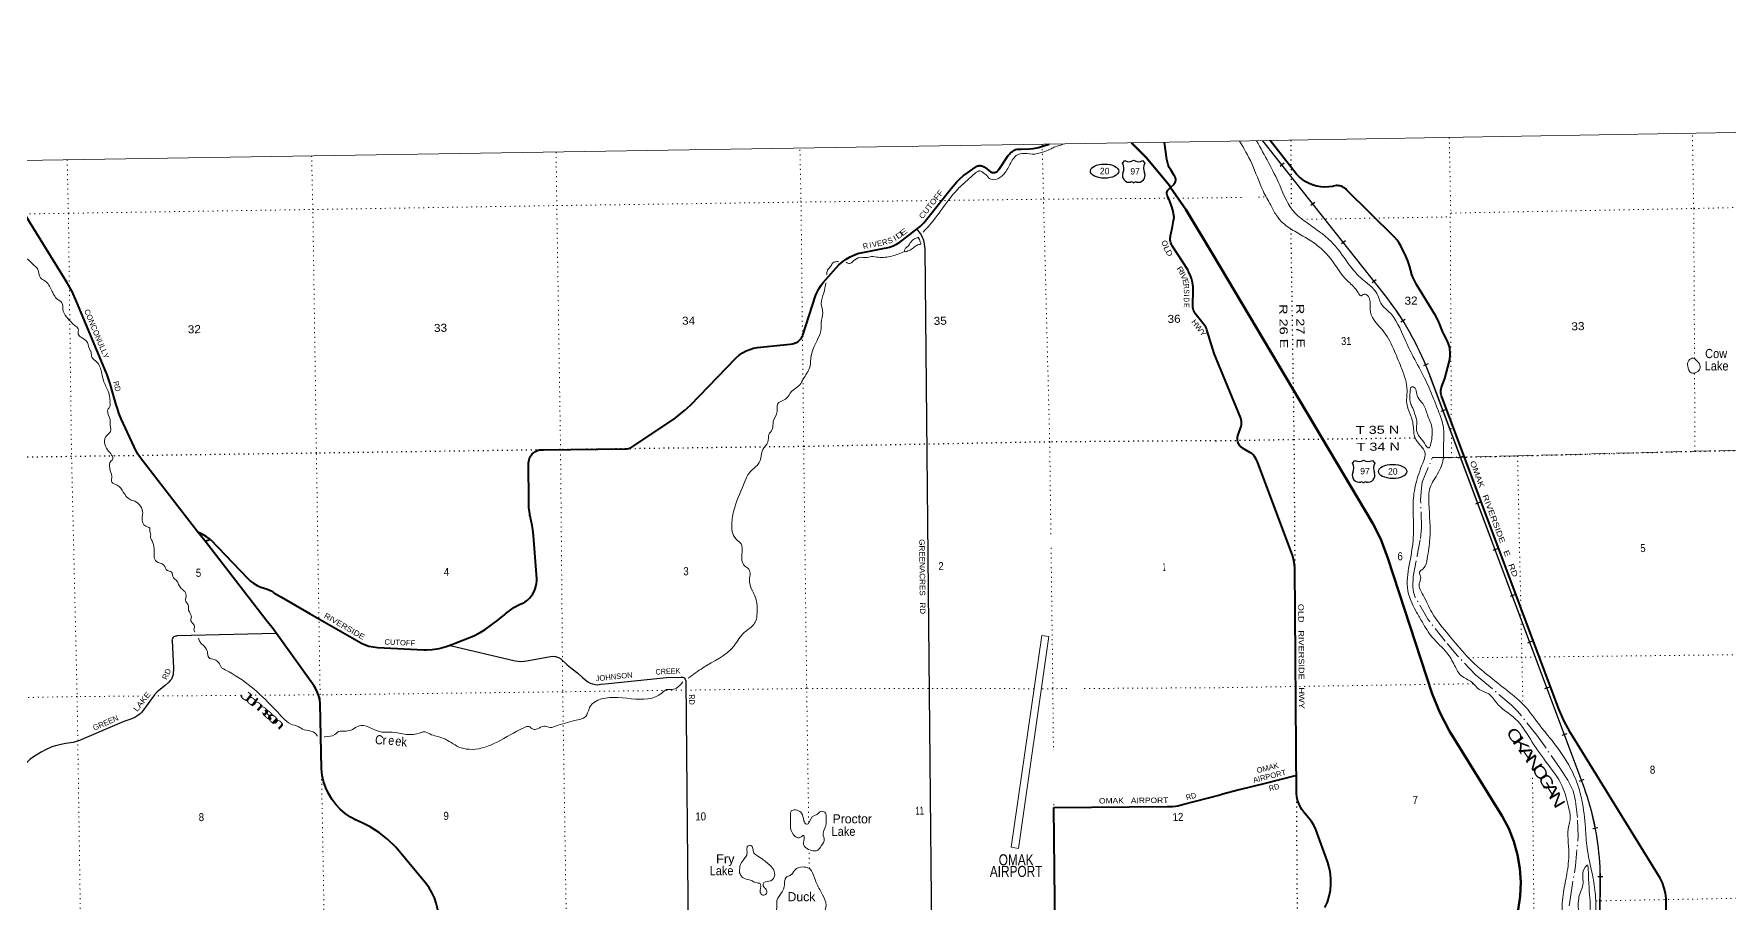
# Model space of a CAD drawing. Header units: feet. Extents: x 244583 to 493183, y 184934 to 372822.
# Drawn here: x 341135 to 378200, y 353819 to 372822 of the extents above; entities that cross this region are included whole.
import ezdxf
from ezdxf.enums import TextEntityAlignment as Align

# ---------------------------------------------------------------- set-up
doc = ezdxf.new("R2010")
doc.units = ezdxf.units.FT
doc.header["$LTSCALE"] = 70
doc.linetypes.add('DOT_DASHED', pattern=[7.7, 5, -1.2, 0.3, -1.2])
doc.linetypes.add('DOTTED', pattern=[1.5, 0.3, -1.2])
for name, color, linetype, lineweight in [('16', 7, 'Continuous', 25), ('17', 7, 'Continuous', 25), ('20', 7, 'Continuous', 70), ('26', 7, 'Continuous', 40), ('29', 7, 'Continuous', 25), ('30', 7, 'Continuous', 25), ('34', 7, 'Continuous', 25), ('36', 7, 'Continuous', 13), ('39', 7, 'Continuous', 13), ('4', 7, 'Continuous', 13), ('44', 7, 'DOT_DASHED', 13), ('6', 7, 'DOTTED', 25), ('7', 7, 'DOTTED', 13)]:
    doc.layers.add(name, color=color, linetype=linetype, lineweight=lineweight)
doc.layers.add('27', color=7, linetype='Continuous')
doc.layers.add('41', color=7, linetype='Continuous')

msp = doc.modelspace()

# ---------------------------------------------------------------- linework, layer by layer
at = {"layer": '16'}
for p, q in [((364939.36, 369994.32), (364990.67, 370053.08)), ((365182.43, 370059.05), (365182.15, 370058.85)), ((365374.52, 370053.17), (365425.91, 369994.32)), ((369965.63, 363437.86), (370016.94, 363496.62)), ((370208.7, 363502.59), (370208.42, 363502.39)), ((370400.79, 363496.71), (370452.18, 363437.86))]:
    msp.add_line(p, q, dxfattribs=at)
for centre, radius, start, end in [((364746.38, 369883.69), 222.05, 332.97043, 29.75871), ((365081.75, 370210.74), 182.07, 239.97227, 303.45418), ((365283.53, 370210.24), 181.52, 236.33975, 300.08743), ((365283.52, 370210.74), 182.07, 236.54582, 236.59441), ((365618.88, 369883.69), 222.05, 150.24129, 207.02957), ((365085.57, 369728.79), 151.42, 159.09177, 283.81923), ((365279.69, 369728.79), 151.42, 256.18077, 20.90823), ((369772.65, 363327.23), 222.05, 332.97043, 29.75871), ((370108.02, 363654.28), 182.07, 239.97227, 303.45418), ((370309.8, 363653.78), 181.52, 236.33975, 300.08743), ((370309.79, 363654.28), 182.07, 236.54582, 236.59441), ((370645.15, 363327.23), 222.05, 150.24129, 207.02957), ((370111.84, 363172.33), 151.42, 159.09177, 283.81923), ((370305.96, 363172.33), 151.42, 256.18077, 20.90823)]:
    msp.add_arc(centre, radius, start, end, dxfattribs=at)
for centre, major_axis, start_param, end_param in [((365140.91, 369529.97), (-19.56, 51.67), 4.95877769, 6.28318531), ((365224.36, 369529.97), (19.56, 51.67), 0, 1.32637542), ((370167.18, 362973.51), (-19.56, 51.67), 4.95877769, 6.28318531), ((370250.63, 362973.51), (19.56, 51.67), 0, 1.32637542)]:
    msp.add_ellipse(centre, major_axis=major_axis, ratio=0.929097, start_param=start_param, end_param=end_param, dxfattribs=at)
at = {"layer": '17'}
for centre in [(364543.72, 369822.62), (370843.2, 363255.62)]:
    msp.add_ellipse(centre, major_axis=(-309.24, 1), ratio=0.500121, dxfattribs=at)
at = {"layer": '20'}
for points in [[(365988.54, 369466.22), (365962.5, 369504.45), (365452.15, 370120.56), (365130.57, 370438.8)], [(366906.1, 368013.24), (366319.47, 368980.32), (365988.54, 369466.22)], [(371385.07, 347796.31), (371995.8, 348623.82), (372318.01, 349111.62), (372587.46, 349630.42), (372801.21, 350174.54), (372956.91, 350738.03), (372966.4, 350781.84), (373575.98, 353609.48), (373588.96, 353670.62), (373633.08, 353970.71), (373645.59, 354273.76), (373626.36, 354576.47), (373575.59, 354875.5), (373493.84, 355167.59), (373382.01, 355449.53), (373241.32, 355718.24), (372089.47, 357577.94), (372081.48, 357591.17), (371872.21, 357984.03), (371705.15, 358396.61), (370739.07, 361361.31), (370581.56, 361777.67), (370412.63, 362119.59), (366906.1, 368013.24)]]:
    msp.add_lwpolyline(points, dxfattribs=at)
at = {"layer": '26'}
for p, q in [((344876.96, 361731.54), (344722.42, 361931.22)), ((366249.17, 355971.76), (367101.26, 356190.84)), ((363436.37, 355910.14), (365909.17, 355930.26))]:
    msp.add_line(p, q, dxfattribs=at)
for points in [[(356490.28, 365742.66), (356556.95, 365799.39), (356629.19, 365848.83), (356706.2, 365890.46), (356787.14, 365923.8), (356871.12, 365948.51), (356957.22, 365964.3), (357019.47, 365970.01), (357673.41, 366040.92), (357724.24, 366048.62), (357753.68, 366055.13), (357782.28, 366064.67), (357809.73, 366077.15), (357835.72, 366092.43), (357859.98, 366110.35), (357882.22, 366130.7), (357902.22, 366153.26), (357919.75, 366177.79), (357934.62, 366204.02), (357946.67, 366231.67), (357948.65, 366237.12), (358226.55, 367097.16), (358251.2, 367161.44), (358293.94, 367248.89), (358345.59, 367331.39), (358390.48, 367390.25), (358737.02, 367770.19), (358812.76, 367839.12), (358895.29, 367899.76), (358983.7, 367951.43), (359077.03, 367993.58), (359174.26, 368025.75), (359261.43, 368045.37), (359730.03, 368135.63), (359774.07, 368145), (359780.03, 368146.43), (359838.73, 368160.46), (359919.88, 368189.11), (359997.59, 368226.08), (360071.01, 368270.97), (360127.58, 368313.46), (360418.3, 368538.09), (360510.78, 368611.78), (360595.04, 368694.74), (360654.12, 368764.83), (361191.75, 369442.72), (361315.29, 369585.83), (361382.29, 369655.82), (361456.25, 369718.42), (361472.88, 369730.77), (361719.91, 369910.83), (361735.42, 369920.58), (361751.86, 369928.65), (361769.05, 369934.96), (361786.81, 369939.43), (361804.94, 369942.03), (361823.25, 369942.71), (361841.52, 369941.48), (361859.56, 369938.35), (361877.18, 369933.34), (361894.18, 369926.52), (361910.37, 369917.97), (361925.58, 369907.76), (361931.6, 369903.04), (362049.58, 369809.05), (362061.9, 369802.57), (362074.83, 369797.42), (362088.23, 369793.64), (362101.95, 369791.28), (362115.84, 369790.38), (362129.76, 369790.93), (362143.53, 369792.93), (362157.02, 369796.36), (362170.09, 369801.18), (362182.57, 369807.34), (362194.34, 369814.77), (362205.27, 369823.39), (362215.24, 369833.11), (362224.14, 369843.81), (362231.87, 369855.39), (362236.82, 369864.49), (362437.76, 370160.96), (362447.48, 370169.76), (362464.17, 370194.13), (362483.31, 370216.62), (362504.7, 370236.98), (362528.1, 370255), (362553.25, 370270.47), (362579.89, 370283.23), (362607.71, 370293.13)], [(362607.71, 370293.13), (362636.41, 370300.08), (362665.68, 370303.98), (362695.21, 370304.8), (362720.21, 370303.07), (362906.21, 370311.08), (362986.86, 370316.51), (363066.5, 370330.33), (363098.07, 370338.23), (363336.26, 370409.45)], [(365988.54, 369466.22), (366063.6, 369539.41), (366073, 369549.94), (366081.25, 369561.38), (366088.25, 369573.63), (366093.94, 369586.54), (366098.24, 369599.98), (366101.12, 369613.79), (366102.54, 369627.83), (366102.48, 369641.94), (366100.95, 369655.96), (366097.96, 369669.75), (366095.57, 369677.02), (366084.48, 369702), (366068.32, 369727.02), (365990.24, 369847.85), (365960.69, 369901.26), (365936.88, 369957.47), (365919.08, 370015.86), (365907.48, 370075.79), (365907.45, 370075.98), (365857.63, 370450.8)], [(371908.69, 365089.34), (371912.57, 365101.68), (371982.29, 365288.64), (372076.78, 365647.52), (372092.44, 365717.05), (372100.75, 365787.83), (372101.61, 365859.1), (372095.02, 365930.06), (372090.48, 365957.25), (372062.8, 366049.11), (372033.88, 366120.12), (371956.76, 366272), (371943.94, 366298.95), (371899.48, 366410.69), (371891.82, 366432.63), (371841.11, 366553.32), (371778.06, 366668.04), (371367.64, 367342.45), (371332.93, 367399.34), (371290.83, 367486.75), (371258.11, 367578.07), (371254.23, 367591.34), (371211.42, 367753.01), (371176.65, 367861.18), (371133.37, 367959.93), (371028.89, 368173.89), (370988.19, 368245.15), (370939.62, 368312.77), (370884.24, 368374.94), (369836.84, 369412.68), (369816.85, 369433.23), (369794.82, 369451.57), (369770.99, 369467.51), (369745.63, 369480.87), (369719.01, 369491.51), (369691.43, 369499.31), (369663.18, 369504.18), (369634.57, 369506.07), (369605.93, 369504.96), (369577.56, 369500.87), (369549.77, 369493.83), (369533.46, 369488.2), (369450.57, 369476.22), (369362.56, 369472.58), (369274.65, 369478.15), (369187.81, 369492.88), (369102.98, 369516.61), (369021.09, 369549.07), (368943.05, 369589.92), (368869.71, 369638.7), (368801.86, 369694.88), (368740.26, 369757.84), (368165.19, 370488.91)], [(344722.42, 361931.22), (343480.72, 363535.59), (343412.23, 363630.17), (343354, 363731.38), (343324.57, 363794.12), (343044.88, 364408.41), (342992.62, 364531.14), (342959.71, 364634.76), (342937.14, 364710.75), (342803.69, 365170.62), (342726.87, 365391.26), (342714, 365422.14), (342064.91, 366974.1), (341970.52, 367189.81), (341861.19, 367383.31), (340977.29, 368811.86), (340956.9, 368847.28), (340850.85, 369007.12), (340728.68, 369154.99), (340720.02, 369165.07), (339919.82, 370038.92)], [(366942.03, 365837.03), (366783.84, 366352.07), (366769.74, 366385.13), (366756.49, 366408.97), (366740.62, 366433.92), (366721.3, 366458.97), (366519.74, 366720.27), (366515.64, 366726.73), (366500.75, 366753.98), (366488.78, 366782.63), (366479.88, 366812.39), (366474.13, 366842.9), (366471.61, 366873.86), (366472.33, 366904.9), (366481.66, 367203.84), (366478.9, 367294.17), (366466.71, 367383.7), (366445.23, 367471.48), (366414.69, 367556.53), (366375.43, 367637.92), (366361.63, 367662.12), (366025.18, 368188.26), (366009.31, 368219.92), (365996.83, 368253.06), (365987.89, 368287.32), (365982.58, 368322.32), (365980.95, 368357.69), (365983.03, 368393.04), (365988.8, 368427.98), (365990.58, 368435.67), (366030.7, 368608.93), (366054.48, 368739.76), (366059.06, 368764.95), (366062.27, 368789.76), (366062.93, 368794.83), (366063.65, 368825.15), (366062.37, 368840.93), (366059.59, 368865.81), (366054.41, 368890.93), (366037.68, 368971.89), (366018.65, 369041.28), (366002.45, 369085.13), (365960.98, 369178.41), (365950.11, 369202.85), (365938.28, 369228.41), (365932.35, 369241.22), (365918.89, 369280.66), (365915.08, 369297.38), (365909.47, 369322.25), (365907.69, 369347.38), (365908.28, 369355.82), (365910.22, 369366.84), (365913.3, 369377.6), (365917.49, 369387.98), (365922.74, 369397.86), (365928.99, 369407.14), (365932.65, 369411.73), (365988.54, 369466.22)], [(369364.14, 353720.66), (369416.99, 353843.14), (369456.74, 353970.47), (369482.97, 354101.26), (369495.38, 354234.07), (369493.84, 354367.45), (369478.37, 354499.94), (369449.13, 354630.09), (369426.14, 354703.5), (369165.44, 355430.42), (369121.45, 355520.04), (369068.34, 355604.56), (369040.34, 355642.32), (368898.78, 355808.19), (368857.46, 355864.83), (368819.68, 355929.47), (368788.87, 355997.7), (368765.36, 356068.78), (368749.4, 356141.92), (368741.18, 356216.33), (368703.31, 361152.84), (368692.65, 361263.4), (368670.49, 361372.23), (368646.82, 361450.97), (368640.58, 361464.26), (367886.33, 363469.15), (367869.15, 363509.96), (367847.8, 363548.75), (367822.51, 363585.09), (367793.57, 363618.59), (367761.28, 363648.88), (367738.99, 363666.44), (367646.46, 363711.8), (367559.18, 363766.57), (367544.4, 363777.53), (367519.42, 363796.04), (367497.87, 363821.06), (367487.06, 363835.89), (367474.19, 363858.11), (367463.71, 363881.56), (367455.74, 363905.97), (367450.36, 363931.09), (367447.64, 363956.63), (367447.61, 363982.31), (367450.26, 364007.86), (367455.56, 364032.99), (367457.77, 364040.76), (367469.81, 364079.91), (367518.52, 364199.92), (367528.69, 364236.39), (367534.99, 364273.72), (367537.35, 364311.51), (367535.75, 364349.34), (367530.2, 364386.79), (367521.65, 364420.59), (366942.03, 365837.03)], [(344995.01, 361765.31), (345811.1, 360912.35), (345874.44, 360855.24), (345943.41, 360805.05), (346017.25, 360762.36), (346095.14, 360727.61), (346144.68, 360711.24), (346169.52, 360703.03), (346194.68, 360696.26), (346222.68, 360688.73), (346273.89, 360669.02), (346322.77, 360644.06), (346368.77, 360614.12), (346382.13, 360604.06), (346550.55, 360506.59), (346862.87, 360326.79), (347177.32, 360140.98), (348297.38, 359501.02), (348366.39, 359470.11), (348456.6, 359439.49), (348549.51, 359418.46), (348644.12, 359407.26), (349662.59, 359359.11), (349700.36, 359358.49), (349712.59, 359359.02), (349844.19, 359364.77), (349999.21, 359387.93), (350150.97, 359427.17), (350297.79, 359482.06), (350312.29, 359488.45), (350751.59, 359662.59), (350892.13, 359732.1), (351003.85, 359801.45), (351281.54, 360006.3), (351430.99, 360127.66), (351455.73, 360147.75), (351480.99, 360169.24), (351538.88, 360218.48), (351628.68, 360279.95), (351724.42, 360331.68), (351769.74, 360351.88), (351824.24, 360377.15), (351875.8, 360407.98), (351923.86, 360444.03), (351967.88, 360484.9), (352007.39, 360530.16), (352041.96, 360579.29), (352071.19, 360631.77), (352094.79, 360687.02), (352112.48, 360744.43), (352124.07, 360803.37), (352129.43, 360863.21), (352129.34, 360908.1), (352059.87, 361857.34), (352046.01, 361984.87), (352027.34, 362077.36), (351984.36, 362278.59), (351980.59, 362298.55), (351976.7, 362328.59), (351958.54, 362468.7), (351953.59, 362590.48), (351952.27, 363447.11), (351954.74, 363477.59), (351960.39, 363507.65), (351969.15, 363536.95), (351980.92, 363565.17), (351995.57, 363592.01), (352012.96, 363617.17), (352032.87, 363640.38), (352055.11, 363661.37), (352079.41, 363679.93), (352105.53, 363695.85), (352133.16, 363708.94), (352162.01, 363719.08), (352191.76, 363726.15), (352222.09, 363730.07), (352252.66, 363730.79), (352275.86, 363729.2), (354056.34, 363749.99), (354078.3, 363749.47), (354106.3, 363751.43), (354133.95, 363756.3), (354160.94, 363764.03), (354186.97, 363774.55), (354211.76, 363787.72), (355152.93, 364424.19), (355359.68, 364585.44), (355489.05, 364705.95), (356480.09, 365734.14), (356490.28, 365742.66)], [(376872.3, 351454.55), (376823.25, 353832.4), (376820.29, 353918.17), (376805.63, 354034.7), (376778.87, 354149.05), (376740.3, 354259.98), (376690.35, 354366.27), (374734.21, 357542.43), (374586.2, 357807.83), (374469.32, 358080.25), (371914.4, 364908.55), (371905.54, 364937.88), (371899.79, 364967.97), (371897.23, 364998.49), (371897.86, 365029.12), (371901.7, 365059.52), (371908.69, 365089.34)], [(344995.01, 361765.31), (344903.79, 361832.23), (344817.6, 361885.43), (344722.42, 361931.22)], [(344876.96, 361731.54), (344916.54, 361747.99), (344940.75, 361755.2), (344995.01, 361765.31)], [(350098.96, 353149.53), (349930.15, 353821.05), (349890.67, 353937.9), (349839.19, 354049.97), (349776.27, 354156.05), (349721.26, 354231.91), (349046.11, 355041.12), (348875.93, 355208.84), (348689.15, 355357.85), (348487.81, 355486.52), (348312.12, 355576.44), (348181.36, 355631.51), (348057.07, 355699.94), (347940.62, 355780.99), (347833.27, 355873.77), (347736.22, 355977.26), (347650.51, 356090.33), (347577.09, 356211.74), (347516.76, 356340.16), (347470.18, 356474.18), (347437.87, 356612.33), (347420.18, 356753.11), (347419.94, 356756.5), (347394.54, 358180.31), (347384.1, 358264.3), (347364.93, 358346.74), (347337.26, 358426.72), (347301.37, 358503.37), (347257.67, 358575.85), (347236.5, 358605.66), (346345.2, 359843.41), (346233.6, 359978.67), (344876.96, 361731.54)], [(368743.9, 356605.84), (368026.02, 356427.93), (367491.09, 356295.03), (367101.26, 356190.84)], [(363464.88, 353198.64), (363436.37, 355910.14)], [(365909.17, 355930.26), (366032.84, 355932.81), (366095.83, 355939.33), (366150.14, 355948.02), (366249.17, 355971.76)]]:
    msp.add_lwpolyline(points, dxfattribs=at)
at = {"layer": '29'}
for p, q in [((360770.06, 353181.45), (360619.15, 368122.13)), ((344161.53, 359563.49), (344189.8, 358956.34)), ((346433.35, 359715.79), (344265.97, 359664.77)), ((350237.66, 359454.17), (351659.87, 359115.75))]:
    msp.add_line(p, q, dxfattribs=at)
for points in [[(360619.15, 368122.13), (360609.74, 368223), (360590.19, 368305.57), (360557.61, 368392.5), (360520.69, 368459.87), (360440.32, 368559.83)], [(344161.53, 359563.49), (344164.76, 359589.68), (344171.28, 359610.33), (344186.48, 359633.15), (344202.77, 359647.27), (344224.49, 359658.14), (344240.78, 359662.48), (344265.97, 359664.77)], [(351659.87, 359115.75), (351725.26, 359105.66), (351773.04, 359103.48), (351849.07, 359107.83), (351912.06, 359116.52), (352433.35, 359212.14), (352502.86, 359214.32), (352539.79, 359207.8), (352602.78, 359188.24), (352652.73, 359159.99), (352791.75, 359027.42), (352906.87, 358942.67), (353028.5, 358844.88), (353130.59, 358753.6), (353250.05, 358655.81), (353297.84, 358629.73), (353349.97, 358610.17), (353408.62, 358594.96), (353456.4, 358592.79), (353532.69, 358604.36)], [(344189.8, 358956.34), (344176.71, 358819.31), (344158.25, 358748.68), (344140.87, 358716.09), (344115.89, 358684.57), (344084.4, 358646.54), (344007.29, 358575.91), (343833.52, 358436.83), (343768.36, 358371.64), (343494.69, 357993.51), (343459.93, 357956.57), (343386.08, 357906.58), (343340.47, 357880.51), (343251.42, 357841.38), (343103.72, 357789.23), (342130.64, 357371.98), (342068.74, 357349.17), (341991.63, 357332.87), (341835.24, 357311.13), (341757.05, 357295.93), (341639.76, 357267.67), (341528.98, 357232.91), (341400.83, 357180.74), (341296.57, 357119.9)], [(353532.69, 358604.36), (353696.92, 358622.88), (354966.3, 358753.25), (355290.27, 358759.69)], [(355290.27, 358759.69), (355326.03, 358756.34), (355343.4, 358749.82), (355361.86, 358734.61), (355374.9, 358717.22), (355383.59, 358697.66), (355387.45, 358679.12)], [(355387.45, 358679.12), (355443.41, 353126.09), (355496.99, 347793.76), (355524.11, 345109.4)], [(341296.57, 357119.9), (341146.72, 357030.8), (341094.59, 356998.21), (341045.71, 356955.83), (340950.14, 356864.56), (340929.51, 356852.6), (340881.72, 356835.22), (340815.47, 356821.09), (340281.15, 356764.59), (340213.81, 356762.42), (340133.45, 356773.29), (339937.96, 356842.83), (339896.69, 356851.52), (339838.05, 356851.52), (339381.92, 356825.44), (339359.65, 356820.56), (339319.47, 356805.35), (339295.04, 356799.36), (339264.08, 356796.65), (339234.22, 356799.36), (339129.96, 356812.4)]]:
    msp.add_lwpolyline(points, dxfattribs=at)
at = {"layer": '34', "lineweight": 13}
for p, q in [((368008.51, 370485.22), (370613.95, 367193.6)), ((371668.18, 365331.97), (375000.75, 356427.05))]:
    msp.add_line(p, q, dxfattribs=at)
at = {"layer": '34'}
for p, q in [((368469.74, 369992.92), (368383.01, 369924.27)), ((369141.58, 369139.94), (369054.85, 369071.29)), ((369809.08, 368300.85), (369722.35, 368232.2)), ((370480.92, 367447.86), (370394.19, 367379.21)), ((371116.92, 366578.37), (371023.44, 366519.24)), ((371616.86, 365606.04), (371515.22, 365562.41)), ((372001.13, 364602.4), (371897.53, 364563.63)), ((372379.25, 363584.57), (372275.66, 363545.8)), ((372757.5, 362581.29), (372653.91, 362542.52)), ((373135.63, 361563.47), (373032.03, 361524.7)), ((373513.88, 360560.19), (373410.28, 360521.42)), ((373892, 359542.36), (373788.41, 359503.59)), ((374270.25, 358539.09), (374166.66, 358500.32)), ((374648.38, 357521.26), (374544.78, 357482.49)), ((375026.63, 356517.98), (374923.04, 356479.21)), ((375328.58, 355467.31), (375220.08, 355445.81)), ((375440.23, 354391.25), (375329.63, 354392.11))]:
    msp.add_line(p, q, dxfattribs=at)
for points in [[(375381.23, 354503.86), (375377.45, 354607.81), (375371.44, 354710.93), (375363.91, 354814.74), (375354.16, 354917.71), (375343.08, 355020.81), (375330.34, 355123.28), (375315.51, 355226.23), (375298.47, 355328.34), (375280.3, 355430.05), (375260.05, 355532.22), (375238.35, 355633.2), (375214.77, 355734.12), (375188.77, 355834.74), (375161.85, 355934.39), (375133.07, 356033.97), (375101.84, 356133.25), (375069.73, 356231.58), (375035.93, 356329.26), (374999.72, 356426.67), (371667.14, 365331.61), (371665.32, 365337.17), (371622.53, 365447.78), (371577.8, 365558.63), (371530.94, 365667.77), (371482.6, 365776.6), (371432.65, 365884.16), (371380.26, 365991.5), (371325.73, 366097.14), (371270.12, 366201.95), (371212.08, 366306.53), (371152.86, 366409.31), (371091.61, 366511.34), (371027.81, 366612.22), (370963.36, 366711.71), (370896.89, 366810.46), (370827.87, 366908.04), (370758.18, 367004.24), (370686.92, 367099.16), (370613.09, 367192.92), (368005.5, 370486.27)], [(375289.65, 342377.08), (375383.23, 354418.15), (375381.23, 354503.86)]]:
    msp.add_lwpolyline(points, dxfattribs=at)
at = {"layer": '34', "lineweight": 13}
msp.add_lwpolyline([(375384.33, 354418.16), (375290.75, 342377.06), (375244.14, 340682.8)], dxfattribs=at)
for centre, radius, start, end in [((365279.84, 362943.61), 6820.2, 20.49889, 38.54635), ((369446.01, 354325.36), 5939.04, 0.89535, 20.72467)]:
    msp.add_arc(centre, radius, start, end, dxfattribs=at)
at = {"layer": '36'}
msp.add_lwpolyline([(363175.57, 359666.55), (363325.3, 359649.31), (362662.94, 355016.43), (362498.93, 355041.47)], close=True, dxfattribs=at)
at = {"layer": '39'}
msp.add_line((360485.42, 368379.97), (360470.21, 368364.36), dxfattribs=at)
for points in [[(363632.36, 370401.04), (363469.74, 370353.33), (363373.65, 370310.98), (363241.54, 370251.75), (363133.07, 370223.31), (363016.52, 370194.71), (362794.15, 370210.5), (362615.43, 370160.45), (362460.18, 369939.01), (362298.95, 369713.41), (362112.74, 369632.89), (362008.93, 369677.32), (361965.5, 369731.05), (361897.86, 369784.29), (361842.6, 369823.62), (361650.8, 369718.72), (361440.37, 369532.58), (361132.05, 369186.8), (360801.4, 368741.5), (360581.43, 368491.01)], [(367496.84, 370478.66), (367762.46, 369990.81), (368010.51, 369389.95), (368181.02, 369078.47)], [(367868.44, 370483.9), (368373.23, 369513.59), (368712.4, 368902.7), (368979.91, 368686.47), (369275.63, 368472.91), (369456.79, 368323.43), (369664.02, 368093.67), (369974.66, 367670.17), (370249.48, 367399.51), (370449.54, 367218.11), (370533.85, 367064.37), (370583.24, 366936.11), (370755, 366756.08), (371106.19, 366149.51), (371294.78, 365763.63), (371541.8, 365296.2), (371731.41, 364865.86), (371838.64, 364593.35), (371951.99, 364230), (371958.04, 363878.32), (371924.01, 363424.61), (371738.56, 363056.37), (371665.24, 362907.07), (371635.09, 362548.49), (371656.55, 361788.72), (371599.94, 361350.67), (371508.1, 361128.15), (371432.97, 361057.67), (371457.95, 360936.93), (371424.63, 360804.73), (371507.13, 360553.89), (371697.47, 360180.19), (372176.33, 359554.33), (372566.11, 359114.47), (372869.09, 358848.5), (373294.95, 358508.54), (373702.92, 358156.04), (374083.54, 357675.52), (374328.82, 357371.83), (374692.42, 356840.37), (374885.88, 356418.2), (374978.68, 356070.55), (375057.08, 355469.81), (375093.52, 355025.82), (375200.53, 354498.54), (375271.51, 354045.24), (375285.65, 353712.51), (375260.74, 353369.66), (375144.58, 352798.8), (375116.07, 352456.43), (375122.55, 351997.59), (375073.27, 351856.94), (375092.49, 351634.97), (375131.8, 351065.68), (375221.41, 350592.59), (375191.39, 350052.03), (374962.09, 349306.69), (374723.99, 348680.45), (374701.89, 348235.1), (374723.69, 347548.14), (374656.16, 347146.23), (374688.78, 346956.92), (374655.2, 346747.88), (374788.43, 346310.17), (374835.34, 346026.16), (374868.41, 345816.64), (374834.65, 345615.68), (374850.56, 345450.25), (374938.19, 345239.97), (375030.78, 344989.36), (375128.77, 344767.19), (375182.92, 344519.74), (375103.88, 344267.19), (374947.47, 344130.13), (374862.07, 344067.49), (374869.11, 343936.23), (374894.46, 343447.5), (374900.78, 343083.69), (374981.62, 342464.82), (375040.92, 341904.08), (375051.98, 341510.05), (374964.33, 341192.6), (374992.54, 341019.36), (375063.62, 340737.93), (374986.49, 340402.52), (374903.69, 340137.76), (374892.92, 339902.96), (374812.35, 339541.19), (374628.39, 339108.28), (374559.08, 338872.13), (374300.42, 338085.67), (374267.18, 337773.52), (374167.4, 337368.85), (373942.44, 337050.24), (373543.28, 336577.99), (373132.09, 336190.38), (372829.06, 336017.57)], [(344651.57, 359749.55), (344642.92, 359759.02), (344642.35, 359894.47), (344563.8, 359989.95), (344578.4, 360071.11), (344518.96, 360223.58), (344508.72, 360336.59), (344448.18, 360440.52), (344462.98, 360511.58), (344432.44, 360630.25), (344358.51, 360695.5), (344298.21, 360787.3), (344252.19, 360871.3), (344184.43, 360930.61), (344143.65, 361057.17), (344054.2, 361089.76), (343979.27, 361207.55), (343812.24, 361285.1), (343762.43, 361567.16), (343718.78, 361738.14), (343691.58, 361788.14), (343685.53, 361893.15), (343670.4, 361945.42), (343667.03, 362016.11), (343585.5, 362056.95), (343499.16, 362243.25), (343513.29, 362348.67), (343342.86, 362604.06), (343239.17, 362642.44), (343088.68, 362805.23), (342956.58, 362956.25), (342840.2, 363024.7), (342839.74, 363154.08), (342794.27, 363314.92), (342791.4, 363359.34), (342797.81, 363446.41), (342856.96, 363520.36), (342746.02, 363726.4), (342719.92, 364035.21), (342808.95, 364129.98), (342804.46, 364259.28), (342800.08, 364382.52), (342755.04, 364521.13), (342759.04, 364628.36), (342794.52, 364673.54), (342799.45, 364732.27), (342797, 364862.14), (342755.69, 365014.45), (342656.13, 365242.85), (342509.38, 365648.43), (342404.37, 365755.51), (342384.12, 365864.29), (342348.34, 365940.4), (342278.38, 366114.9), (342106, 366261.08), (342103.87, 366372.24), (342021.6, 366451.47), (341939.26, 366534.75), (341817.56, 366669.81), (341770.73, 366796.25), (341747.76, 366941.36), (341655.44, 367018.37), (341518.3, 367221.86), (341379.27, 367419.25), (341279.03, 367488.02), (341216.71, 367684.91), (341138.52, 367762.21), (341015.11, 367881.06), (340929.35, 367931.92), (340845.6, 367982.82), (340737.64, 368033.24), (340650.6, 368150.79), (340547.92, 368241.75), (340485.29, 368349.68), (340416.8, 368447.38), (340327.58, 368467.85), (340263.47, 368547.45), (340205.34, 368631.2), (340143.68, 368688.61), (340110.78, 368825.43), (339999.16, 368855.56), (339831.71, 368955.34), (339748.35, 368986.03), (339719.76, 369108.79), (339597.99, 369353.02), (339373.61, 369473.91), (339079.52, 369650.02), (338949.02, 369823.32), (338901.45, 369883.03), (338795.03, 370025.56)], [(368181.02, 369078.47), (368305.62, 368850.84), (368448.75, 368686.33), (368701.29, 368506.14), (369168.34, 368219.71), (369380.7, 368030.51), (369877.83, 367401.03), (370087.17, 367167.28), (370147.42, 367093.86), (370213.2, 367131.77), (370313.36, 367079.49), (370348.21, 366969.09), (370359.59, 366736.83), (370654.22, 366306.89), (370884.06, 365883.55), (371044.4, 365497.01), (371158.14, 365028.53), (371157.53, 364702.97), (371243.74, 364466.38), (371300.55, 364190.68), (371325, 364005.22), (371452.44, 363820.13), (371555.2, 363654.68), (371522.43, 363498.23), (371361.37, 363035.52), (371294.16, 362619.46), (371299.59, 361942.23), (371245.02, 361415.26), (371162.8, 360861.36), (371193.56, 360576.98), (371368.39, 360174.6), (371492.45, 359961.12), (371710.07, 359630.5), (372028.85, 359292.11), (372198.84, 359012.97), (372345.33, 358789.89), (372574.79, 358647.59), (372735.9, 358491.58), (372948.24, 358391.35), (373103.9, 358208.92), (373530.36, 357842.69), (373855.54, 357401.33), (374181.37, 356931.68), (374551.68, 356372.06), (374689.18, 355924.34), (374723.93, 355642.07), (374694.55, 355514.01), (374696.25, 354911.5), (374652.03, 354461.6), (374580.46, 354059.6), (374549.24, 353571.59), (374589.46, 353226.76), (374746.85, 352263.9), (374785.01, 351921.04), (374744.47, 351046.62), (374800.58, 350625.32), (374876.11, 350149.89), (374759.29, 349607.32), (374531.29, 349157.22), (374431.83, 348738.4), (374448.41, 348279.79), (374424.24, 347836.43), (374375.14, 347246.9), (374369.43, 346967.74), (374453.6, 346820.06), (374429.69, 346629.44), (374486.5, 346177.83), (374529.76, 345788.59), (374537.33, 345370.22), (374532.17, 345066.81), (374522.35, 344878.54), (374593.91, 344487.93), (374593.83, 344227.1), (374625.61, 344074.16), (374583.79, 343784.05), (374583.1, 343021.76), (374647.42, 342594.59), (374700.78, 342381.49), (374715.5, 342003.72), (374635.13, 341368.99), (374611.15, 341093.45), (374641.99, 340629.11), (374664.57, 340172.67), (374590.93, 339596.73), (374234.32, 338854.51), (374032.03, 338340.3), (373958.46, 338025.2), (373974.65, 337847.64), (373975.94, 337615.15), (373813.01, 337322.24), (373101.29, 336652.7), (372751.35, 336412.08), (372573.62, 336236.11), (372120.73, 335993.12), (371951.7, 335878)], [(360170.17, 368064.33), (359895.66, 367965.33), (359595.36, 367939.14), (359451.77, 367952.46), (359326.96, 367933.81), (359189.65, 367935.12), (359055.87, 367857.66), (358968.12, 367801.32), (358896.25, 367831.95)], [(360464.86, 368370.12), (360390.66, 368344.38), (360297.55, 368251.55), (360228.5, 368167.29), (360194.7, 368140.33), (360175.99, 368063.13), (360244.37, 368076.62), (360346.29, 368131.21), (360433.81, 368199.67), (360481.97, 368214.78), (360530.17, 368227.87), (360513.14, 368274.03), (360496.02, 368324.24), (360462.85, 368370.08)], [(358726.7, 367844.34), (358696.77, 367844.45), (358602.42, 367816.29), (358559.42, 367742.65), (358486.41, 367654.27), (358473.62, 367551.57)], [(358447.96, 367381.06), (358405, 367161.36), (358350.96, 366925.76), (358383.12, 366722.21), (358350.74, 366515.34), (358349.14, 366387.94), (358278.76, 366162.13), (358193.33, 365984.54), (358130.41, 365791.22), (358098.92, 365537.87), (357956.59, 365274.24), (357880.24, 365149.39), (357701.28, 365006.33), (357571.22, 364839.98), (357391.72, 364725.22), (357386.63, 364569.44), (357301.97, 364351.43), (357277.12, 364173.02), (357204.54, 364062.4), (357185.47, 363898.26), (357069.5, 363734.22), (357039.84, 363596.15), (356966.71, 363408.69), (356778.36, 363229.05), (356679.11, 363035.01), (356457.67, 362474.63), (356395.36, 362143.84), (356405.2, 361945.91), (356487.19, 361775.69), (356596.2, 361670.7), (356617.8, 361491.2), (356674.02, 361191.07), (356768.24, 361120.16), (356779.48, 360849.47), (356843.89, 360648.58), (356943.99, 360375.61), (356948.05, 360163.4), (356919.09, 359988.96), (356761.05, 359807.9), (356669.49, 359739.36), (356442.98, 359443.73), (355763.76, 358963.2), (355443.37, 358737.33)], [(377441.46, 365723.71), (377532.27, 365638.86), (377565.47, 365512.25), (377488.74, 365423.53), (377369.78, 365414.71), (377293.87, 365554.5), (377317.19, 365682.42), (377415.03, 365731.19), (377441.46, 365723.71)], [(371324.46, 364526.03), (371266.44, 364678.36), (371223.66, 364782.51), (371226.82, 364996.91), (371260.7, 365104.86), (371290.98, 365105.56), (371393.06, 364881.46), (371501.36, 364738.38), (371601.79, 364498.07), (371700.95, 364225.37), (371701.96, 364005), (371667.64, 363828.3), (371640.67, 363771.06), (371537.29, 363875.83), (371410.22, 364044.76), (371362.43, 364191.26), (371371.81, 364310.77), (371324.46, 364526.03)], [(345235.52, 358964.12), (345084.72, 359143.08), (344960.76, 359185.1), (344927.86, 359321.92), (344826.15, 359467.49), (344768.45, 359529.01), (344735.77, 359613.07)], [(347332.92, 357472.24), (347238.74, 357564.46), (347044.07, 357609.11), (346913.56, 357677.28), (346750.96, 357734.7), (346572.6, 357876.72), (346432.43, 358027.59), (345402.74, 358876.47), (345235.52, 358964.12)], [(355324.59, 358653.85), (355088.45, 358488.81), (354969.34, 358488.46), (354873.75, 358419.84), (353461.76, 358252.27), (353336.2, 358166.88), (353273.56, 358064.55), (353201.98, 357901.38), (352959.42, 357811.65), (352750.63, 357750.88), (352541.87, 357688.1), (352421.29, 357659.42), (352283.4, 357691.05), (352143.3, 357627.61), (352048.49, 357623.71), (351956.55, 357680.51), (351844, 357654.01), (350714.44, 357180.7), (350473.55, 357214.32), (350132.86, 357399.62), (349972.24, 357459.1), (349828.1, 357500.71), (349689.67, 357560.63), (349510.72, 357522.7), (349197.89, 357518.5), (348971.09, 357554.43), (348738.82, 357559.92), (348223.56, 357689.18), (348103.79, 357618.06), (347965.24, 357578.91), (347795.88, 357567.45), (347712.32, 357503.12), (347497.2, 357456.38), (347480.18, 357454.77)], [(358063.92, 355549.71), (358199.69, 355734.37), (358271.72, 355768.15), (358339.33, 355822.06), (358428.47, 355805.63), (358459.01, 355686.96), (358450.18, 355514.93), (358393.82, 355295.46), (358417.45, 355221.13), (358351.66, 355072.23), (358278.77, 354977.78), (358119.34, 354974.61), (357976.22, 355068.81), (357973.05, 355234.53), (357963.74, 355299.04), (357929.74, 355282.19), (357869.86, 355246.63), (357743.38, 355314.88), (357675.05, 355509.63), (357679.41, 355703.8), (357703.02, 355841.75), (357822.01, 355848.16), (357920.07, 355787.44), (357971.75, 355618.64), (358027.63, 355546.96), (358063.92, 355549.71)], [(356566.17, 354482.77), (356571.65, 354618.33), (356665.35, 354785.98), (356720.31, 354867.94), (356726.29, 354977.24), (356748.65, 355074.73), (356809.08, 355081.99), (356876.87, 354915.54), (356952.77, 354852.35), (357087.78, 354760.01), (357280.88, 354585.94), (357332.22, 354435.32), (357245.82, 354308.26), (357097.22, 354266.89), (357079.6, 354238.24), (357107.46, 354153.88), (357148.55, 354116.28), (357130.5, 354004.72), (357055.83, 354003.24), (357014.08, 354075.19), (357024.79, 354148.19), (357027.86, 354198.79), (357016.92, 354243.05), (356952, 354259.96), (356799.44, 354319.6), (356630.7, 354380.94), (356583.13, 354440.65), (356566.17, 354482.77)], [(357764.4, 354532.88), (357828.01, 354584.68), (357978.98, 354607.9), (358098.9, 354565.81), (358201.53, 354371.74), (358315.5, 354113.2), (358437.06, 353668.81), (358375.18, 353526.06), (358402.19, 353381.03), (358313.07, 353290.3), (358266.23, 353206.47), (358144.59, 353127.23), (357924.31, 353139.02), (357639.27, 353264.77), (357472.39, 353229.1), (357334.89, 353240.52), (357249.56, 353374.28), (357303.4, 353514.85), (357380.18, 353722.6), (357381.27, 353876.27), (357492.75, 354064.49), (357539.01, 354178.63), (357552.61, 354312.34), (357587.54, 354385.81), (357665.59, 354421.74), (357764.4, 354532.88)], [(375160.58, 353862.72), (375117.98, 354575.49), (375102.09, 354651.96), (375050.72, 354602.24), (375001.4, 354374.64), (375004.93, 354221.06), (374940.46, 354037.59), (374905.86, 353873.01), (374905.88, 353608.13), (374904.17, 353242.12), (374956.57, 352806.59), (374992.99, 352627.47), (375051.16, 352644.99), (375089.01, 352844.02), (375139.86, 353180.84), (375166.34, 353523.17), (375160.58, 353862.72)]]:
    msp.add_spline(points, degree=3, dxfattribs=at)
at = {"layer": '4'}
msp.add_lwpolyline([(244583.23, 368785.28), (275154.65, 369142.74), (305725.57, 369542.24), (336295.9, 369983.81), (366865.59, 370467.41), (397437.89, 370993.07), (428002.83, 371560.78), (458570.27, 372170.54), (489136.84, 372822.34), (493183.04, 189004.41), (462363.63, 188347.22), (431543.33, 187732.43), (400722.22, 187160.02), (369900.35, 186630.01), (339077.78, 186142.4), (308254.57, 185697.19), (277430.77, 185294.38), (246606.45, 184933.96)], close=True, dxfattribs=at)
msp.add_lwpolyline([(244583.23, 368785.28), (275154.65, 369142.74), (305725.57, 369542.24), (336295.9, 369983.81), (366865.59, 370467.41), (397437.89, 370993.07), (428002.83, 371560.78), (458570.27, 372170.54), (489136.84, 372822.34), (493183.04, 189004.41), (462363.63, 188347.22), (431543.33, 187732.43), (400722.22, 187160.02), (369900.35, 186630.01), (339077.78, 186142.4), (308254.57, 185697.19), (277430.77, 185294.38), (246606.45, 184933.96)], close=True, dxfattribs=at)
at = {"layer": '44'}
for points in [[(371960.51, 363562.63), (372130.12, 363564.76), (373575.02, 363596.39), (377453.51, 363697.91), (378917.41, 363725.3), (382846.17, 363815.48), (384290.46, 363847.11), (393525.38, 364071.42), (394948.65, 364095.9), (397559.94, 364169.56)], [(374508.54, 356763.93), (373995.12, 357489.27), (373575.65, 358014.96), (373436.37, 358154.14), (372771.91, 358713.24), (372652.55, 358812.08), (372258.47, 359227), (371991.85, 359544.97), (371609.11, 360027.86), (371337.29, 360511.41), (371302.82, 360617.86), (371283.95, 360731.19), (371295.27, 360961.63), (371382.59, 361418.04), (371451.96, 361792.75), (371473.2, 362022.47), (371455.73, 362638.98), (371470.83, 362888.31), (371488.3, 363019.77), (371714.82, 363563.76), (371960.51, 363562.63)], [(374704.86, 353756.91), (374729.05, 353950.07), (374840.77, 354633.33), (374901.18, 355283.09), (374885.73, 355691.63), (374840.77, 356053.73), (374789.46, 356273.4), (374674.66, 356507.05), (374508.54, 356763.93)]]:
    msp.add_lwpolyline(points, dxfattribs=at)
at = {"layer": '6'}
msp.add_line((368618.94, 370496.39), (368623.83, 369040.16), dxfattribs=at)
for points in [[(368615.17, 368562.79), (368684.38, 363958.35), (368721.43, 358554.5), (368757, 353215.31), (368792.25, 347890.27), (368817.91, 342542.77), (368871.5, 337210.06), (368894.51, 335976.07)], [(366973.52, 363928.87), (368684.38, 363958.35), (371326.31, 363991.29)], [(371960.51, 363562.63), (372128.81, 363564.81), (373574.16, 363596.19), (377453.57, 363697.98), (378915.16, 363725.69), (382847.33, 363816.56), (384288.64, 363847.85), (388198.38, 363948.32), (389617.48, 363979.09), (393525.38, 364071.42), (395022.96, 364097.18), (397556.69, 364165.82)], [(366973.52, 363928.87), (363344.88, 363901.45), (357966.61, 363800.58), (352650.29, 363733.28), (347311.96, 363655.44), (341955.39, 363581.29), (336703.8, 363507.19), (336394.06, 363496.86)]]:
    msp.add_lwpolyline(points, dxfattribs=at)
at = {"layer": '7'}
for p, q in [((366885.91, 369236.79), (367581.79, 369249.26)), ((367908.92, 369255.12), (368072.66, 369258.05)), ((368858.87, 368768.59), (372103.22, 368821.33)), ((377453.57, 363697.98), (377445, 365398.82)), ((367062.68, 358528.35), (364056.51, 358510.55)), ((345547.83, 358359.5), (343694.5, 358346.56)), ((373894.11, 357341.76), (373894.79, 357275.59)), ((358090.51, 354579.55), (358084.56, 354978.68))]:
    msp.add_line(p, q, dxfattribs=at)
for points in [[(358075.5, 355585.86), (358030.78, 358585.23), (357966.61, 363800.58), (357906.04, 369219.21), (357883.32, 370320.95)], [(363180.46, 370406.82), (363211.75, 369133.62), (363344.88, 363901.45), (363371.39, 361825.89)], [(372082.06, 370554.14), (372113.43, 368904.47), (372103.22, 368821.33), (372128.81, 363564.81)], [(377443.34, 365728.28), (377426.82, 369005.02), (377397.13, 370643.72)], [(341861.12, 370068.68), (341889.94, 368901.24), (341956.7, 363655.63), (342080, 358335.29), (342160.04, 352991.36), (342245.71, 347669.78), (342288.65, 342260.42), (342368.39, 336932.66), (342472.26, 331609.43), (342525.34, 326303.38), (342580.14, 324081.03)], [(347652.1, 334240.35), (347611.44, 337030.85), (347562.17, 342349.1), (347516.83, 347635.58), (347488.78, 353042.73), (347392.82, 358374.21), (347311.96, 363655.44), (347234.24, 368983.25), (347207.82, 370151.61)], [(352552.11, 370235.75), (352569.09, 368994.79), (352650.29, 363733.28), (352697.08, 358439.24), (352781, 353103.47), (352848.82, 347765.37), (352912.76, 342419.1), (352945.73, 337108.61), (352968.65, 331795.89), (352968.81, 331790.29), (353046.05, 329125.32)], [(336313.66, 368809.61), (341889.94, 368901.24), (347234.24, 368983.25), (352570.4, 369069.13), (357904.73, 369144.87), (360687.37, 369177.94)], [(360938.61, 369180.93), (363213.06, 369207.96), (366885.91, 369236.79)], [(372113.43, 368904.47), (377426.82, 369005.02), (382774.11, 369124.55), (388097.59, 369225.34), (393421.69, 369386.79), (397460.81, 369526.68)], [(373574.16, 363596.19), (373668.97, 359196.57), (373690.46, 358171.39)], [(363374.48, 361584.14), (363413.78, 358506.75), (363426.52, 357183.46)], [(397639.11, 359556.94), (395015.02, 359528.12), (389682.05, 359400.83), (384351.82, 359330.22), (379013.56, 359257.4), (373668.97, 359196.57), (372505.95, 359183.84)], [(363001.8, 358507.07), (358029.47, 358510.89), (352697.08, 358439.24), (347467.16, 358372.9), (345952.86, 358362.33)], [(363722.12, 358508.58), (363413.78, 358506.75), (363161.95, 358506.94)], [(372603.79, 358615.91), (368721.43, 358554.5), (367062.68, 358528.35)], [(343424.12, 358344.67), (342080, 358335.29), (337546.56, 358250.34)], [(373902.18, 356554.58), (373935.66, 353290.51), (374019.25, 347970.63), (374129.74, 342623.06), (374170.35, 338737.78)], [(363438.08, 355982.32), (363464.88, 353198.64), (363506.27, 347870.12), (363515.83, 342516.7)], [(375293.75, 353867.82), (379141.57, 353938.55), (384464, 353996.85), (389786.07, 354071.31), (395124.91, 354206.83), (397734.44, 354226.48)]]:
    msp.add_lwpolyline(points, dxfattribs=at)

# ---------------------------------------------------------------- texts
at = {"layer": '16'}
for p in [(365212.32, 369748.54), (370238.59, 363192.08)]:
    msp.add_text('97', height=140, dxfattribs=at).set_placement(p, align=Align.CENTER)
at = {"layer": '17'}
for p in [(364547.17, 369754.31), (370846.65, 363187.31)]:
    msp.add_text('20', height=140, dxfattribs=at).set_placement(p, align=Align.CENTER)
at = {"layer": '27'}
for s, rotation, width, p in [('CUTOFF', 51.582, 1.15, (360566.36, 368766.18)), ('HWY', 307.645, 1.1, (366433.46, 366522.87)), ('RD', 286.182, 0.95, (342863.86, 365210.23)), ('OMAK   RIVERSIDE   E   RD', 290.514, 1.3, (372530.09, 363463.23)), ('OLD   RIVERSIDE   HWY', 270.44, 1.25, (368779.37, 360362.74)), ('RIVERSIDE', 330.071, 1.15, (347465.7, 360066.76)), ('RD', 14.419, 0.95, (366340.18, 356067.44)), ('RD', 13.919, 0.95, (368155.12, 356264.17)), ('OMAK   AIRPORT', 0.466, 1.15, (364422.34, 355996.82))]:
    msp.add_text(s, height=120, rotation=rotation, dxfattribs=dict(at, width=width)).set_placement(p)
for s, rotation, width, p in [('D', 35.282, 1.35, (360089.81, 368372.43)), ('E', 37.81, 1.55, (360186.26, 368442.9)), ('R', 11.397, 0.85, (359331.41, 368125.29)), ('E', 11.259, 0.9, (359635.75, 368186.51)), ('R', 13.672, 0.9, (359752.36, 368211.81)), ('S', 17.951, 1.05, (359874.27, 368248.96)), ('I', 28.699, 1.25, (359987.1, 368303.31)), ('O', 286.137, 0.9, (365804.01, 368227.22)), ('L', 291.91, 1.3, (365850.02, 368103.89)), ('D', 298.389, 1.2, (365907.43, 368001.97)), ('R', 302.695, 1.3, (366154.65, 367632.88)), ('I', 300.695, 1.35, (366196.32, 367558.52)), ('V', 291.611, 1.2, (366226.77, 367488.71)), ('R', 276.24, 0.75, (366272.95, 367297.05)), ('S', 268.073, 0.75, (366278.7, 367190.68)), ('D', 270.183, 0.65, (366277.77, 367003.95)), ('I', 269.048, 0.9, (366278.49, 367103.59)), ('E', 269.432, 0.7, (366278.06, 366887.03))]:
    msp.add_text(s, height=120, rotation=rotation, dxfattribs=dict(at, width=width)).set_placement(p, align=Align.CENTER)
for s, rotation, p in [('I', 11.259, (359435.55, 368149.12)), ('V', 11.259, (359526.65, 368166.98)), ('E', 283.442, (366258.43, 367392.57))]:
    msp.add_text(s, height=120, rotation=rotation, dxfattribs=at).set_placement(p, align=Align.CENTER)
for s, rotation, p in [('CONCONULLY', 292.697, (342230.43, 366772.81)), ('CUTOFF', 357.293, (348797.13, 359472.39)), ('AIRPORT', 13.952, (367808.56, 356446.03)), ('OMAK', 13.952, (367886.15, 356659.55))]:
    msp.add_text(s, height=120, rotation=rotation, dxfattribs=at).set_placement(p)
at = {"layer": '30'}
for s, rotation, width, p in [('GREENACRES   RD', 270.579, 1.1, (360493.25, 361775.4)), ('RD', 64.602, 1.05, (344037.76, 358692.24)), ('CREEK', 2.864, 0.95, (354730.39, 358813.61)), ('LAKE', 51.838, 1.2, (343393.6, 357993.73)), ('RD', 270.577, 0.8, (355460.42, 358384.72))]:
    msp.add_text(s, height=120, rotation=rotation, dxfattribs=dict(at, width=width)).set_placement(p)
for s, rotation, p in [('JOHNSON', 5.864, (353423.85, 358668.19)), ('GREEN', 23.494, (342456.03, 357588.77))]:
    msp.add_text(s, height=120, rotation=rotation, dxfattribs=at).set_placement(p)
at = {"layer": '36', "width": 0.8}
for s, p in [('OMAK', (362230.4, 354644.62)), ('AIRPORT', (362035.52, 354390.94))]:
    msp.add_text(s, height=242, dxfattribs=at).set_placement(p)
at = {"layer": '41'}
for s, width, p in [('Cow', 0.9, (377675.3, 365734.58)), ('Lake', 0.9, (377665.11, 365464.71)), ('Lake', 0.9, (358575.63, 355288.61)), ('Fry', 1.05, (356048.81, 354687.81)), ('Lake', 0.9, (355909.02, 354427.81))]:
    msp.add_text(s, height=200, dxfattribs=dict(at, width=width)).set_placement(p)
for s, height, rotation, width, p in [('J', 200, 322.334, 1.95, (345616.36, 358347.58)), ('o', 200, 322.334, 1.75, (345739.02, 358254.45)), ('h', 200, 321.878, 1.85, (345854.89, 358166.96)), ('n', 200, 318.664, 2, (345980.68, 358074.81)), ('s', 200, 318.664, 2.2, (346091.99, 357979.14)), ('o', 200, 318.664, 1.9, (346203.29, 357879.87)), ('n', 200, 318.664, 2, (346306.37, 357785.6)), ('C', 200, 351.203, 0.9, (348582.64, 357305.1)), ('e', 200, 353.583, 0.85, (348876.06, 357285.26)), ('e', 200, 352.084, 0.9, (349025.29, 357270.67)), ('k', 200, 358.139, 0.9, (349167.62, 357244.84)), ('O', 250, 306.444, 1.4, (373310.42, 357546.86)), ('K', 250, 305.239, 1.65, (373445.97, 357356.94)), ('A', 250, 304.798, 1.6, (373584.6, 357163.35)), ('N', 250, 304.685, 1.5, (373729.59, 356963.93)), ('O', 250, 304.321, 1.35, (373871.5, 356757.08)), ('G', 250, 303.168, 1.3, (374012.06, 356550.79)), ('A', 250, 301.596, 1.5, (374124.33, 356368.27)), ('N', 250, 300.481, 1.4, (374246.75, 356156.66))]:
    msp.add_text(s, height=height, rotation=rotation, dxfattribs=dict(at, width=width)).set_placement(p)
msp.add_text('r', height=200, rotation=358.654, dxfattribs=at).set_placement((348755.48, 357285.01))
for s, p in [('Proctor', (358596.83, 355562.62)), ('Duck', (357612.42, 353859.41))]:
    msp.add_text(s, height=200, dxfattribs=at).set_placement(p)
at = {"layer": '6', "width": 1.35}
for s, rotation, p in [('R 26 E', 270.861, (368364.94, 366912.57)), ('R 27 E', 270.861, (368732.21, 366918.34)), ('T 35 N', 0.714, (370040.4, 364073.76)), ('T 34 N', 0.714, (370055.04, 363704.33))]:
    msp.add_text(s, height=175, rotation=rotation, dxfattribs=at).set_placement(p)
at = {"layer": '7'}
for s, rotation, width, p in [('32', 1.324, 1.1, (371104.66, 366899.98)), ('34', 1.139, 1.1, (355307.34, 366462.92)), ('35', 1.139, 1.1, (360809.71, 366459.38)), ('36', 1.139, 1.1, (365923.47, 366502.4)), ('32', 1.139, 1.1, (344501.88, 366275.67)), ('33', 1.139, 1.1, (349884.12, 366305.28)), ('31', 1.324, 0.85, (369719.68, 366018.4)), ('33', 1.324, 1.1, (374753.31, 366340.96)), ('6', 1.324, 0.9, (370950.47, 361313.42)), ('5', 1.324, 0.9, (376258.84, 361492.3)), ('5', 1.139, 0.9, (344677.65, 360951.87)), ('4', 1.139, 0.9, (350099.18, 360971.71)), ('3', 1.139, 0.9, (355334.96, 360986.48)), ('2', 1.139, 0.9, (360910.96, 361097.75)), ('1', 1.139, 0.45, (365811.75, 361076.91)), ('8', 1.324, 0.9, (376470.1, 356646.9)), ('11', 1.139, 0.65, (360411.1, 355751.31)), ('7', 1.324, 0.9, (371282.63, 355987.15)), ('8', 1.139, 0.9, (344740.1, 355610.15)), ('9', 1.139, 0.9, (350091.92, 355638.58)), ('10', 1.139, 0.9, (355598.53, 355624.65)), ('12', 1.139, 0.9, (366033.75, 355612.21))]:
    msp.add_text(s, height=175, rotation=rotation, dxfattribs=dict(at, width=width)).set_placement(p)

doc.saveas('drawing.dxf')
